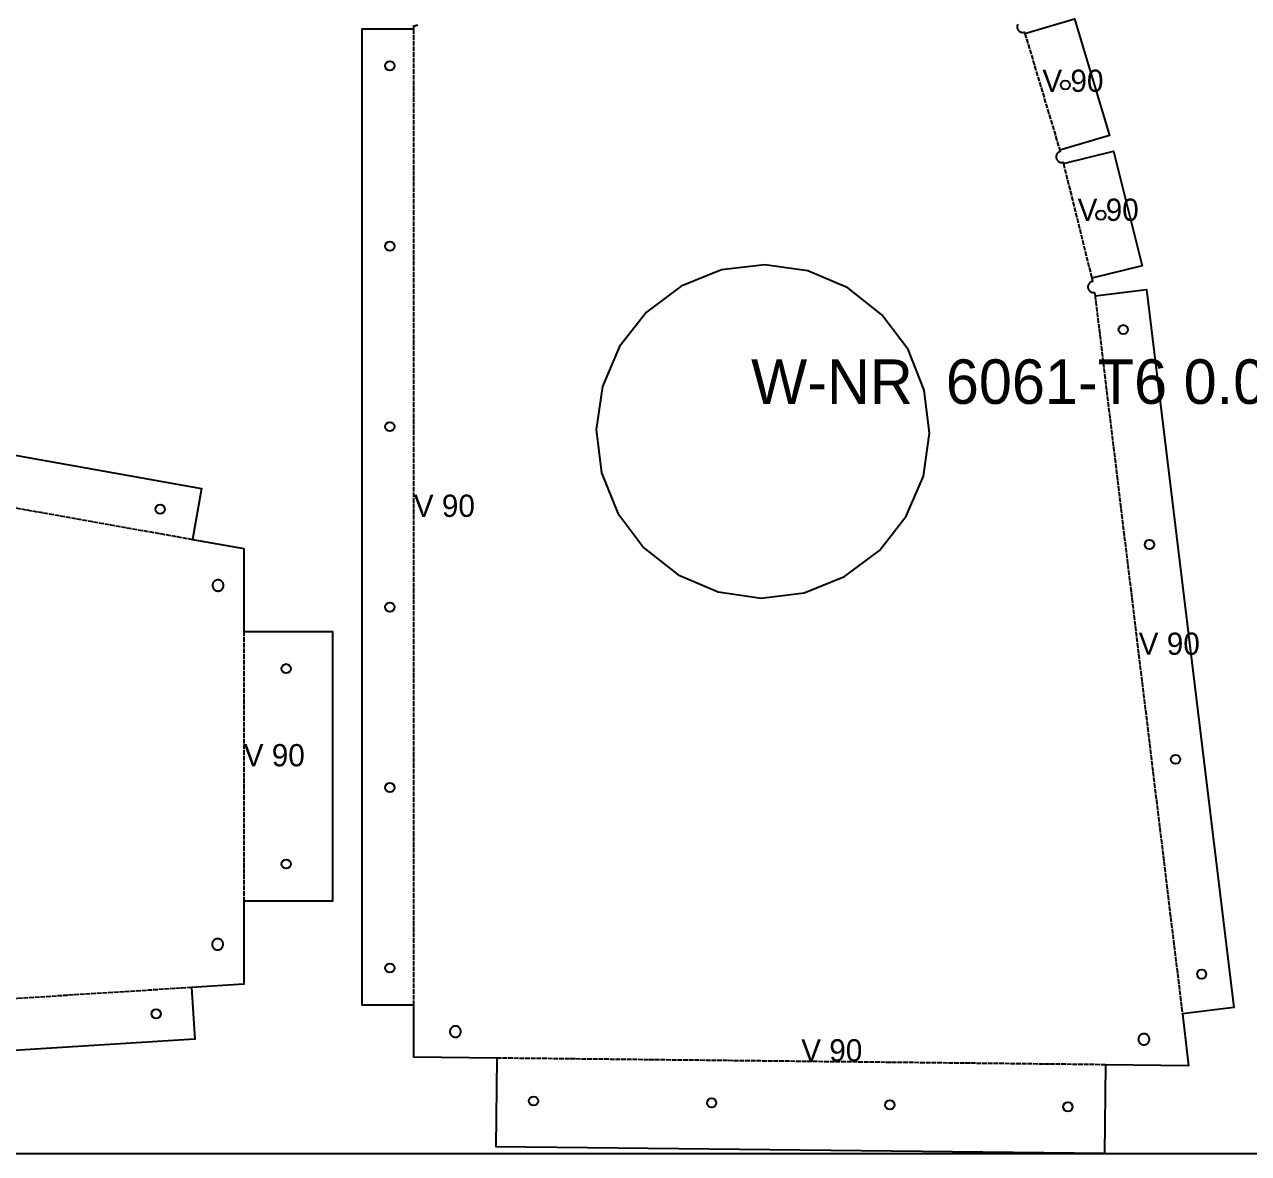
# Model space of a CAD drawing. Header units: millimetres. Extents: x 0 to 2534, y 0 to 1219.
# Drawn here: x 1943.4 to 2274, y 0 to 304.9 of the extents above; entities that cross this region are included whole.
import ezdxf

# ---------------------------------------------------------------- set-up
doc = ezdxf.new("R2010")
doc.units = ezdxf.units.MM
doc.linetypes.add('DASHED', pattern=[1.524, 1.27, -0.254])
for name, color, linetype in [('CUT', 7, 'CONTINUOUS'), ('ETCH', 8, 'CONTINUOUS'), ('HOLE', 6, 'CONTINUOUS'), ('VALLEY', 1, 'DASHED')]:
    doc.layers.add(name, color=color, linetype=linetype)

msp = doc.modelspace()

# ---------------------------------------------------------------- linework, layer by layer
at = {"layer": 'CUT'}
for points in [[(2211.64, 304.9), (2211.58, 304.77), (2211.53, 304.63), (2211.5, 304.49), (2211.48, 304.34), (2211.48, 304.19), (2211.48, 304.05), (2211.51, 303.9), (2211.55, 303.76), (2211.6, 303.62), (2211.66, 303.49), (2211.74, 303.36), (2211.83, 303.25), (2211.93, 303.14), (2212.04, 303.04), (2212.16, 302.95), (2212.29, 302.88), (2212.42, 302.82), (2212.56, 302.77), (2212.7, 302.74), (2212.85, 302.72), (2213, 302.71), (2213.14, 302.72), (2213.29, 302.75), (2213.43, 302.78), (2213.45, 302.79), (2213.56, 302.42), (2226.95, 306.42), (2236.37, 274.89), (2222.99, 270.89), (2223.09, 270.55), (2223.02, 270.53), (2222.88, 270.48), (2222.75, 270.41), (2222.63, 270.34), (2222.51, 270.25), (2222.4, 270.15), (2222.3, 270.04), (2222.22, 269.92), (2222.14, 269.79), (2222.08, 269.66), (2222.04, 269.52), (2222, 269.37), (2221.98, 269.23), (2221.98, 269.08), (2221.99, 268.93), (2222.01, 268.79), (2222.05, 268.65), (2222.1, 268.51), (2222.16, 268.38), (2222.24, 268.25), (2222.33, 268.13), (2222.43, 268.03), (2222.54, 267.93), (2222.66, 267.84), (2222.79, 267.77), (2222.92, 267.71), (2223.06, 267.66), (2223.2, 267.63), (2223.35, 267.61), (2223.5, 267.6), (2223.64, 267.61), (2223.79, 267.63), (2223.88, 267.66), (2223.97, 267.31), (2237.53, 270.67), (2245.19, 239.72), (2231.63, 236.36), (2231.85, 235.47), (2231.75, 235.46), (2231.61, 235.42), (2231.47, 235.37), (2231.34, 235.3), (2231.21, 235.22), (2231.1, 235.14), (2230.99, 235.03), (2230.89, 234.92), (2230.8, 234.8), (2230.73, 234.68), (2230.67, 234.54), (2230.62, 234.4), (2230.59, 234.26), (2230.57, 234.12), (2230.56, 233.97), (2230.57, 233.82), (2230.6, 233.68), (2230.63, 233.53), (2230.69, 233.4), (2230.75, 233.26), (2230.83, 233.14), (2230.92, 233.02), (2231.02, 232.91), (2231.13, 232.82), (2231.25, 232.73), (2231.37, 232.66), (2231.51, 232.6), (2231.65, 232.55), (2231.79, 232.51), (2231.94, 232.49), (2232.08, 232.49), (2232.23, 232.5), (2232.38, 232.52), (2232.39, 232.53), (2232.5, 231.62), (2246.37, 233.31), (2269.95, 39.39), (2256.08, 37.71), (2257.78, 23.72), (2235.31, 23.97), (2235.05, 0), (2070.74, 1.79), (2071, 25.76), (2048.52, 26), (2048.52, 40.09), (2034.55, 40.09), (2034.55, 303.71), (2048.52, 303.71), (2048.52, 304.52), (2048.67, 304.51), (2048.81, 304.52), (2048.96, 304.55), (2049.1, 304.58), (2049.24, 304.64), (2049.37, 304.7), (2049.5, 304.78), (2049.61, 304.87)], [(1839.99, 206.55), (1991.19, 179.59), (1988.74, 165.83), (2002.58, 163.36), (2002.58, 140.93), (2026.55, 140.93), (2026.55, 68.17), (2002.58, 68.17), (2002.58, 45.69), (1988.52, 44.81), (1989.39, 30.86), (1698.07, 12.59)]]:
    msp.add_lwpolyline(points, dxfattribs=at)
for points in [[(2186.14, 182.87), (2187.8, 194.5), (2186.39, 206.16), (2182.01, 217.06), (2174.96, 226.46), (2165.72, 233.71), (2154.92, 238.32), (2143.29, 239.98), (2131.63, 238.58), (2120.73, 234.2), (2111.33, 227.15), (2104.08, 217.91), (2099.46, 207.11), (2097.8, 195.48), (2099.21, 183.81), (2103.59, 172.91), (2110.64, 163.52), (2119.88, 156.26), (2130.68, 151.65), (2142.31, 149.99), (2153.97, 151.4), (2164.87, 155.77), (2174.27, 162.82), (2181.52, 172.06), (2186.14, 182.87)], [(1997.01, 154.02), (1996.95, 154.15), (1996.86, 154.27), (1996.77, 154.39), (1996.67, 154.49), (1996.55, 154.58), (1996.43, 154.67), (1996.3, 154.74), (1996.17, 154.79), (1996.02, 154.83), (1995.88, 154.86), (1995.73, 154.88), (1995.59, 154.88), (1995.44, 154.86), (1995.3, 154.84), (1995.15, 154.79), (1995.02, 154.74), (1994.89, 154.67), (1994.77, 154.59), (1994.65, 154.49), (1994.55, 154.39), (1994.45, 154.28), (1994.37, 154.15), (1994.3, 154.02), (1994.25, 153.89), (1994.2, 153.75), (1994.17, 153.6), (1994.16, 153.46), (1994.16, 153.31), (1994.17, 153.16), (1994.2, 153.02), (1994.24, 152.88), (1994.3, 152.74), (1994.37, 152.61), (1994.45, 152.49), (1994.54, 152.38), (1994.65, 152.27), (1994.76, 152.18), (1994.88, 152.1), (1995.01, 152.03), (1995.15, 151.97), (1995.29, 151.93), (1995.43, 151.9), (1995.58, 151.88), (1995.73, 151.88), (1995.87, 151.9), (1996.02, 151.92), (1996.16, 151.97), (1996.3, 152.02), (1996.43, 152.09), (1996.55, 152.17), (1996.66, 152.27), (1996.77, 152.37), (1996.86, 152.48), (1996.94, 152.61), (1997.01, 152.74), (1997.07, 152.87), (1997.11, 153.01), (1997.14, 153.16), (1997.16, 153.3), (1997.16, 153.45), (1997.14, 153.6), (1997.11, 153.74), (1997.07, 153.88), (1997.01, 154.02)], [(1996.84, 57.25), (1996.76, 57.38), (1996.66, 57.49), (1996.56, 57.6), (1996.45, 57.69), (1996.32, 57.77), (1996.19, 57.84), (1996.06, 57.9), (1995.92, 57.94), (1995.77, 57.97), (1995.63, 57.98), (1995.48, 57.98), (1995.33, 57.97), (1995.19, 57.94), (1995.05, 57.9), (1994.91, 57.84), (1994.78, 57.77), (1994.66, 57.69), (1994.54, 57.6), (1994.44, 57.5), (1994.35, 57.38), (1994.26, 57.26), (1994.19, 57.13), (1994.14, 56.99), (1994.09, 56.85), (1994.07, 56.71), (1994.05, 56.56), (1994.05, 56.42), (1994.07, 56.27), (1994.09, 56.12), (1994.14, 55.98), (1994.19, 55.85), (1994.26, 55.72), (1994.34, 55.59), (1994.44, 55.48), (1994.54, 55.38), (1994.65, 55.28), (1994.78, 55.2), (1994.91, 55.13), (1995.04, 55.07), (1995.18, 55.03), (1995.33, 55), (1995.47, 54.99), (1995.62, 54.99), (1995.77, 55), (1995.91, 55.03), (1996.05, 55.07), (1996.19, 55.13), (1996.32, 55.2), (1996.44, 55.28), (1996.55, 55.37), (1996.66, 55.48), (1996.75, 55.59), (1996.83, 55.71), (1996.9, 55.84), (1996.96, 55.98), (1997, 56.12), (1997.03, 56.26), (1997.05, 56.41), (1997.05, 56.56), (1997.03, 56.7), (1997.01, 56.85), (1996.96, 56.99), (1996.91, 57.12), (1996.84, 57.25)], [(2061.14, 33.52), (2061.07, 33.65), (2060.99, 33.77), (2060.9, 33.89), (2060.8, 34), (2060.69, 34.1), (2060.57, 34.18), (2060.45, 34.26), (2060.31, 34.32), (2060.17, 34.37), (2060.03, 34.4), (2059.88, 34.42), (2059.74, 34.42), (2059.59, 34.41), (2059.45, 34.39), (2059.3, 34.35), (2059.17, 34.3), (2059.03, 34.24), (2058.91, 34.16), (2058.79, 34.07), (2058.68, 33.97), (2058.59, 33.86), (2058.5, 33.74), (2058.43, 33.61), (2058.36, 33.48), (2058.32, 33.34), (2058.28, 33.2), (2058.26, 33.05), (2058.26, 32.9), (2058.27, 32.76), (2058.29, 32.61), (2058.33, 32.47), (2058.38, 32.33), (2058.45, 32.2), (2058.52, 32.07), (2058.61, 31.96), (2058.71, 31.85), (2058.82, 31.75), (2058.94, 31.67), (2059.07, 31.59), (2059.2, 31.53), (2059.34, 31.48), (2059.49, 31.45), (2059.63, 31.43), (2059.78, 31.42), (2059.93, 31.43), (2060.07, 31.46), (2060.21, 31.49), (2060.35, 31.55), (2060.48, 31.61), (2060.61, 31.69), (2060.73, 31.78), (2060.83, 31.88), (2060.93, 31.99), (2061.02, 32.11), (2061.09, 32.24), (2061.15, 32.37), (2061.2, 32.51), (2061.23, 32.65), (2061.25, 32.8), (2061.26, 32.94), (2061.25, 33.09), (2061.23, 33.24), (2061.19, 33.38), (2061.14, 33.52)], [(2247.12, 31.29), (2247.07, 31.43), (2247.01, 31.56), (2246.93, 31.69), (2246.84, 31.81), (2246.74, 31.91), (2246.63, 32.01), (2246.51, 32.1), (2246.38, 32.17), (2246.25, 32.23), (2246.11, 32.28), (2245.97, 32.31), (2245.82, 32.33), (2245.67, 32.34), (2245.53, 32.33), (2245.38, 32.31), (2245.24, 32.27), (2245.1, 32.22), (2244.97, 32.15), (2244.84, 32.07), (2244.73, 31.98), (2244.62, 31.88), (2244.52, 31.77), (2244.44, 31.65), (2244.36, 31.53), (2244.3, 31.39), (2244.25, 31.25), (2244.22, 31.11), (2244.2, 30.96), (2244.19, 30.82), (2244.2, 30.67), (2244.23, 30.53), (2244.26, 30.38), (2244.32, 30.25), (2244.38, 30.11), (2244.46, 29.99), (2244.55, 29.87), (2244.65, 29.76), (2244.76, 29.67), (2244.88, 29.58), (2245.01, 29.51), (2245.14, 29.45), (2245.28, 29.4), (2245.42, 29.36), (2245.57, 29.34), (2245.71, 29.34), (2245.86, 29.35), (2246.01, 29.37), (2246.15, 29.41), (2246.29, 29.46), (2246.42, 29.53), (2246.54, 29.6), (2246.66, 29.69), (2246.77, 29.79), (2246.87, 29.9), (2246.95, 30.02), (2247.03, 30.15), (2247.09, 30.28), (2247.14, 30.42), (2247.17, 30.57), (2247.19, 30.71), (2247.19, 30.86), (2247.18, 31.01), (2247.16, 31.15), (2247.12, 31.29)]]:
    msp.add_lwpolyline(points, close=True, dxfattribs=at)
at = {"layer": 'ETCH'}
msp.add_lwpolyline([(0, 0), (2438, 0), (2438, 1219), (0, 1219)], close=True, dxfattribs=at)
at = {"layer": 'HOLE'}
for centre in [(2042.05, 293.71), (2224.47, 288.51), (2234.08, 253.39), (2042.05, 244.98), (2240.13, 222.47), (2042.05, 196.26), (1980.03, 173.96), (2247.19, 164.45), (2042.05, 147.54), (2014.05, 130.93), (2254.24, 106.44), (2042.05, 98.81), (2014.05, 78.17), (2042.05, 50.09), (2261.3, 48.42), (1978.94, 37.72), (2080.87, 14.18), (2128.97, 13.66), (2177.08, 13.13), (2225.18, 12.61)]:
    msp.add_circle(centre, 1.25, dxfattribs=at)
at = {"layer": 'VALLEY'}
for p, q in [((2048.52, 40.09), (2048.52, 303.71)), ((2213.56, 302.42), (2222.99, 270.89)), ((2223.97, 267.31), (2231.63, 236.36)), ((2232.5, 231.62), (2256.08, 37.71)), ((1837.54, 192.8), (1988.74, 165.83)), ((2002.58, 140.93), (2002.58, 68.17)), ((1988.52, 44.81), (1697.19, 26.54)), ((2235.31, 23.97), (2071, 25.76))]:
    msp.add_line(p, q, dxfattribs=at)

# ---------------------------------------------------------------- texts
at = {"layer": 'ETCH'}
for s, height, p in [('V 90', 6, (2218.27, 286.66)), ('V 90', 6, (2227.8, 251.83)), ('W-NR  6061-T6 0.020in', 12, (2139.62, 202.42)), ('V 90', 6, (2048.52, 171.9)), ('V 90', 6, (2244.29, 134.66)), ('V 90', 6, (2002.58, 104.55)), ('V 90', 6, (2153.15, 24.86))]:
    msp.add_text(s, height=height, dxfattribs=at).set_placement(p)

doc.saveas('drawing.dxf')
